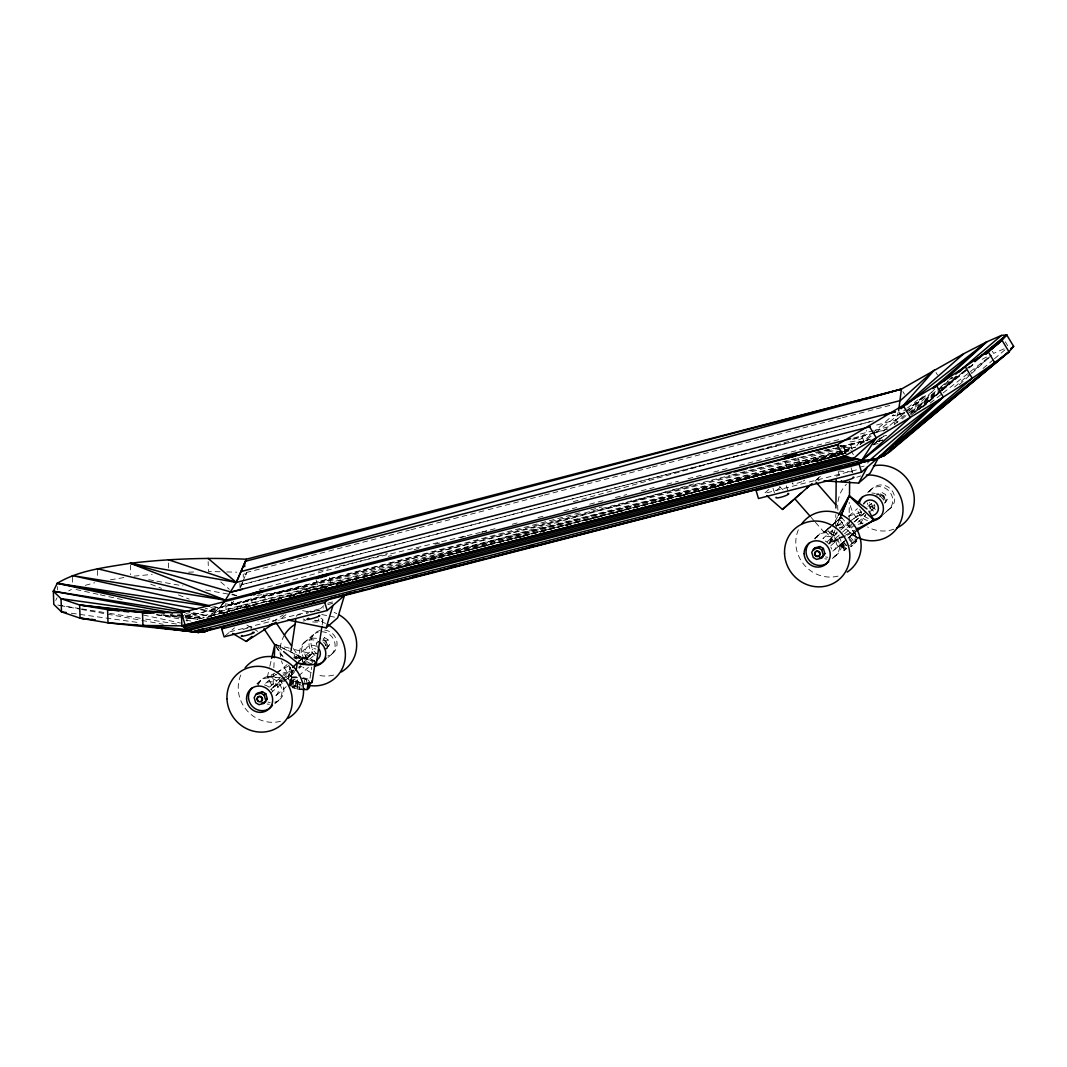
<?xml version="1.0" encoding="UTF-8"?>
<svg xmlns="http://www.w3.org/2000/svg" width="1067" height="1067" viewBox="0 0 1067 1067"><rect width="100%" height="100%" fill="white"/><g stroke="black" fill="none" stroke-linecap="round" stroke-linejoin="round"><path stroke-width="0.75" stroke-dasharray="5 3.75" d="M835.661 526.191L835.794 514.627M849.159 522.977L848.919 526.658L858.668 537.795M849.172 521.323L849.212 502.344M285.729 679.652L273.005 687.508L273.579 674.264M273.859 667.635L274.219 659.366M288.197 678.639L289.904 667.355M289.064 685.854L290.037 679.412L292.291 677.452L297.933 677.398L296.959 683.84L291.318 683.894L292.291 677.452M289.917 685.454L292.358 669.262M290.184 684.881L292.331 670.69L288.65 665.168M290.277 686.108L290.904 678.865M292.531 684.147L293.518 677.572L292.078 677.852L297.64 677.665M291.238 686.801L292.238 680.226L291.264 679.519M290.037 679.412L293.438 681.32L292.465 687.762L301.508 689.615M292.758 687.495L293.745 680.919L292.238 680.226M301.774 689.562A5.388 1.334 8.6 0 1 293.705 687.281L293.905 686.001A5.388 1.334 8.6 0 1 301.814 685.921M294.719 688.148L295.692 681.693L291.251 679.666L291.184 678.292M296.973 688.682L297.946 682.24L295.692 681.693M302.268 662.14L302.921 657.886L311.644 653.884L290.851 648.563M299.4 689.095L300.12 684.267M303.748 685.307L304.722 678.865L302.454 678.319L310.377 681.146M305.949 684.347L306.696 679.372L308.19 680.199L307.469 685.041M308.19 680.199L309.523 681.56M310.03 678.225L311.724 667.022M322.141 624.995L322.888 620.06M845.838 535.847L829.579 543.41L833.327 525.524M284.622 678.679L273.005 687.508L267.35 677.092L269.498 667.769M269.844 666.208L271.285 659.993M894.226 423.946L898.187 412.369M240.649 587.157L243.423 580.635M844.357 535.687L829.579 543.41L835.114 529.832M835.728 528.325L840.036 517.775M839.249 535.034L829.579 543.41L834.674 531.139M837.208 525.004L840.383 517.335M231.832 594.746L236.714 595.626L237.968 592.732M240.475 586.93L242.342 582.569M242.969 581.115L246.717 572.419L301.454 558.201M55.724 600.468L57.018 597.827M852.813 523.083L840.463 533.98M317.459 647.416L316.312 643.588L318.033 640.387M326.675 648.256L329.45 644.735L327.916 639.626L324.648 637.706L319.647 638.986M326.102 649.323L329.45 644.735M884.316 503.184L887.077 499.663L885.543 494.555L882.289 492.634L877.287 493.914M885.343 502.85L887.077 499.663M233.726 601.108L227.031 612.058M837.608 516.735L833.66 523.897L839.276 519.029L842.33 518.069M860.202 523.99L865.844 514.134M856.814 445.833L866.657 430.508M829.579 543.41L838.529 529.472M191.126 613.258L209.172 616.139L214.734 612.325L223.883 602.495M223.603 602.775L219.402 607.83L219.562 612.778M914.246 412.422L934.892 388.855M304.028 662.514L311.644 653.884L298.36 660.846M288.557 677.905L294.332 671.89M301.254 664.688L311.644 653.884L303.201 661.233M273.005 687.508L283.422 676.905M284.582 675.718L290.357 669.836M876.474 441.378L881.262 436.91M894.439 424.613L907.617 412.329M908.817 411.208L927.983 393.323M902.269 418.984L932.865 391.042M959.38 384.68L970.396 374.624M971.61 373.503L991.203 355.631L970.957 372.917M815.428 522.323L824.111 532.26L826.045 530.566M825.271 531.246L838.395 546.584L844.357 541.396L843.45 542.196M846.038 548.865L841.61 543.797L840.476 544.583L844.997 549.758L827.152 529.605L828.912 528.058M838.395 546.584L843.504 541.929M858.295 538.141C853.893 537.021 855.481 529.579 852.826 533.98L857.254 539.048M854.467 532.54L852.12 534.394L856.641 539.569M854.187 541.729C859.695 537.715 853.267 546.237 850.586 546.651M908.591 410.942L928.037 393.443M859.989 444.245L871.165 434.389M872.406 433.295L893.519 414.703M841.183 517.348L839.542 518.789M839.662 545.477L841.916 543.53L846.344 548.585L844.09 550.545L839.662 545.477L844.611 541.142M840.569 544.69L841.076 544.05L845.597 549.225M844.09 550.545L846.331 548.571M923.088 406.967L938.12 393.776M939.373 392.683L964.408 370.716M965.662 369.609L969.423 366.314M830.313 526.831L825.565 531.006M838.142 520.016L841.076 517.455M851.346 535.101L852.826 533.98M841.169 544.157L842.103 543.143L846.624 548.318M854.36 532.646L851.439 535.207L855.867 540.275M814.988 481.097L821.15 475.695M829.713 527.391L830.619 526.605M832.42 525.031L838.742 519.456M829.179 527.818L831.326 525.938M832.22 525.204L839.822 518.549M855.12 531.953L848.919 537.368M841.916 543.53L855.361 531.753L853.333 533.34M852.386 543.316L847.958 538.248L853.107 533.713L857.561 538.782L849.692 545.637M851.693 543.89L857.548 538.768M851.026 546.277L852.026 545.41M853.64 543.983L856.868 541.156M256.907 683.774L261.308 679.946M303.161 643.521L314.432 633.718M276.033 674.211L264.949 683.854A8.069 7.656 49 0 1 276.726 684.827A8.069 7.656 49 0 1 274.846 696.431M277.26 673.13L287.116 664.568M294.492 658.139L306.816 647.429M316.312 643.588L317.913 642.187M324.648 637.706L323.034 639.106L326.302 641.027L327.836 646.135M269.498 687.041L290.504 668.769M299.16 661.233L312.751 649.416M326.302 641.027L327.916 639.626M271.191 689.122L281.461 680.146M282.675 679.105L293.852 669.529M270.858 692.976L294.332 672.543M299.28 668.249L301.748 666.101M302.988 665.021L316.579 653.191M325.915 645.068L325.595 645.348A2.694 2.547 49 0 0 322.914 640.907M276.433 695.204L286.276 686.628M291.198 682.346L297.36 676.985M298.587 675.918L308.443 667.342M274.806 703.767L280.434 698.872M327.929 657.539L333.571 652.631M825.791 530.819L829.539 527.538M837.382 520.643L840.929 517.535L840.142 518.242M827.525 529.299L831.073 526.204M845.224 549.572C836.648 544.49 843.277 538.622 847.251 547.798M853.747 542.089L855.987 540.142M225.27 635.865L234.5 627.849M286.023 614.659L278.7 620.42M320.447 608.683L323.901 605.669M298.427 661.78L302.921 657.886L275.713 644.375M292.932 670.209L292.091 670.943L288.463 665.501M298.48 667.902L300.721 665.955M768.854 489.486L764.239 493.488L859.242 469.187M776.736 490.3L782.511 485.285M820.39 476.309L815.775 480.31L819.069 480.523M826.618 530.086L824.111 532.26M828.312 528.605L827.152 529.605M839.662 528.498L848.398 522.003M814.494 538.528L818.896 534.714M867.671 492.461L872.072 488.646M832.807 529.966L822.95 538.515A8.069 7.656 49.1 0 1 834.727 539.489A8.069 7.656 49.1 0 1 832.847 551.092M837.728 525.698L843.89 520.363M848.825 516.095L857.455 508.626M875.674 495.315L880.675 494.034L882.289 492.634M827.085 541.809L839.462 531.099M840.689 530.032L861.723 511.813M867.911 506.452L870.379 504.304M854.04 522.016L863.883 513.48M870.032 508.159L872.299 506.198M885.463 501.05L883.943 495.942L885.543 494.555M854.96 521.416L867.058 510.946M830.913 545.597L843.29 534.887M844.517 533.807L865.55 515.588M870.499 511.306L874.206 508.092M834.421 549.865L846.745 539.195M847.972 538.128L855.374 531.713M832.38 558.521L838.022 553.64M883.089 514.587L891.198 507.559M883.316 431.095L904.789 412.636M906.056 411.555L923.742 396.35M876.607 424.999L895.973 419.985L904.789 412.395M906.056 411.302L923.702 396.124M954.578 387.014L969.703 373.997M911.485 411.782L939.36 388.121M940.627 387.054L948.23 380.599M949.497 379.519L952.031 377.371M983.04 368.448L993.177 359.846M994.444 358.765L1005.861 349.082M873.006 444.832L881.862 437.337M910.951 412.742L952.671 377.438M911.098 415.303L937.88 392.789M939.147 391.722L958.273 375.637M918.434 409.568L939.894 391.536M941.147 390.482L965.128 370.329M922.288 407.141L967.862 368.955M969.129 367.888L974.198 363.647M918.954 409.475L940.694 391.376M941.961 390.322L967.529 369.035M968.809 367.968L973.931 363.714M915.033 412.355L940.627 391.162M941.908 390.109L967.502 368.915M968.783 367.862L973.891 363.62M910.444 413.289L937.4 391.336M938.68 390.282L956.659 375.651M873.059 444.872L885.957 434.349M910.458 414.356L940.134 390.162M941.414 389.108L956.899 376.478M930.171 403.086L941.828 393.95M943.121 392.936L969.036 372.663M970.33 371.649L991.056 355.418M860.269 444.539L874.7 433.349M876.02 432.322L906.19 408.914M907.51 407.901L918.007 399.752M285.916 677.705L296.239 669.849M298.987 666.702L300.347 665.768M272.645 621.768L283.475 614.765M849.825 521.136L862.589 513.36M293.612 670.169L282.955 673.09M280.394 677.585L267.35 677.092L274.726 673.224M276.206 672.45L289.504 665.488M845.838 534.927L854.694 530.299M982.16 359.299L990.776 354.871M68.648 590.891L71.396 589.477M291.158 678.425L292.078 677.852M847.305 535.167L854.694 531.726M1003.967 348.869L993.644 353.39L992.11 350.83M848.425 516.148L862.163 511.827M352.243 580.155L693.697 483.938M852.4 439.217L871.632 433.789M873.233 433.335L884.463 430.174M259.161 589.371L387.374 553.573M573.286 501.663L802.464 437.683M680.746 496.208L842.903 451.181M844.504 450.727L852.533 448.5M876.607 441.818L879.822 440.924M712.329 488.086L842.196 452.168M843.797 451.714L850.212 449.941M816.535 461.344L839.022 455.129M85.307 585.343L94.71 582.755M796.342 466.973L802.784 465.239M817.282 461.371L838.209 455.782M579.488 512.84L186.885 616.379L170.44 614.859M590.758 509.866L602.015 506.892M321.901 588.224L328.276 586.543M337.852 584.022L347.429 581.502L336.158 584.383M303.068 557.788L327.209 551.519M328.823 551.092L378.718 538.141M380.332 537.715L409.315 530.192M410.915 529.779L435.069 523.51M436.67 523.083L486.579 510.133M488.193 509.706L542.916 495.501M544.53 495.075L568.671 488.806M570.285 488.393L650.777 467.493M652.377 467.066L676.531 460.797M678.132 460.384L758.624 439.484M760.237 439.057L784.378 432.789M785.992 432.375L840.716 418.157M842.33 417.744L866.471 411.475M868.085 411.048L892.239 404.78M241.836 584.596L873.526 420.811L241.809 584.676M904.149 412.876L892.866 415.797L907.377 412.035M388.215 556.374L391.442 555.547M413.996 549.705L418.838 548.451M434.949 544.277L441.405 542.596M460.744 537.595L468.8 535.501M481.697 532.166L496.195 528.405M512.307 524.23L518.762 522.563M538.101 517.548L546.157 515.454M563.883 510.866L576.78 507.532M589.678 504.184L604.175 500.423M615.459 497.502L626.742 494.581M641.254 490.82L654.138 487.486M667.035 484.138L678.319 481.217M687.988 478.71L704.1 474.535M713.77 472.041L729.895 467.866M739.564 465.359L763.732 459.09M765.346 458.677L789.527 452.408M791.127 451.995L815.308 445.726M816.922 445.312L841.089 439.044M860.429 434.042L873.326 430.695M874.94 430.281L891.052 426.106M853.813 437.91L874.753 432.495M876.367 432.082L887.637 429.161M839.956 447.78L231.486 605.229L226.697 603.855M841.57 447.366L867.391 440.684M519.282 537.661L524.11 536.421M540.222 532.26L546.664 530.592M565.99 525.591L574.046 523.51M586.93 520.176L601.428 516.441M612.698 513.52L623.982 510.613M633.638 508.105L670.69 498.542M680.346 496.035L725.453 484.378M727.067 483.965L838.195 455.249M220.255 607.016L730.055 475.415M731.669 475.002L839.756 447.1M841.37 446.686L870.405 439.191M200.116 609.63L214.734 612.325L855.587 447.1L209.172 616.139L191.393 612.298M185.885 617.9L192.407 618.58L842.13 451.928M843.744 451.514L850.186 449.861M842.597 452.675L209.172 616.139L838.222 455.222M844.197 452.248L849.039 451.008M873.219 444.766L878.048 443.512M199.596 618.873L845.344 453.022M231.446 602.588L244.383 607.87L250.838 606.216M271.805 600.814L281.488 598.334L274.979 600.041M289.557 596.253L297.626 594.186M305.695 592.105L328.276 586.303M336.345 584.223L344.414 582.155M352.483 580.075L375.064 574.273M383.133 572.192L394.43 569.285M396.044 568.871L415.396 563.896M417.01 563.483L421.852 562.229M429.921 560.162L442.832 556.841M450.888 554.76L489.62 544.81M497.675 542.73L839.716 454.782L497.529 542.863M206.798 617.646L213.24 615.979M222.91 613.498L234.18 610.604M243.85 608.11L259.948 603.975M269.618 601.481L280.901 598.587M290.557 596.106L306.669 591.958M316.339 589.477L327.609 586.57M337.279 584.089L374.864 574.446M382.933 572.365L421.678 562.389M430.708 560.055L496.755 543.076M841.463 448.687L186.885 616.379L184.151 614.512M843.063 448.273L846.291 447.446L852.146 448.233M779.163 470.494L838.742 455.249M244.383 607.87L250.825 606.229M268.537 601.695L273.365 600.454M289.464 596.333L297.52 594.279M305.562 592.212L312.004 590.571M321.674 588.09L328.116 586.45M229.885 631.851L323.568 607.883M869.792 506.838L874.793 505.558M323.968 648.883L327.716 647.922M852.04 525.858L848.278 527.005A6.722 1.454 0.7 0 1 839.142 527.471M858.295 524.257L866.097 522.256M267.35 677.092L276.713 674.691M842.797 453.475L231.486 605.229L231.379 601.935M318.473 571.152L328.183 568.831M339.519 566.124L480.363 532.46M481.977 532.073L488.459 530.526M815.481 452.381L833.287 448.127M839.769 446.58L868.898 439.617M883.476 436.136L886.717 435.363M110.368 579.821L124.466 577.487M256.96 595.426L344.148 582.008M134.042 576.127L152.194 574.419M188.579 572.179L196.875 571.899M220.109 571.779L208.478 571.485L208.145 561.602M226.764 571.939L236.741 572.179M838.849 471.04L855.334 472.121M156.516 614.805L179.363 617.206M170.52 614.872L183.751 616.313M185.391 616.486L201.916 618.286M161.357 614.845L183.191 617.5M184.831 617.7L197.982 619.287L185.965 617.766M163.424 614.925L179.523 616.966M177.362 614.832L201.93 618.246L183.977 614.912M71.316 613.218L140.124 622.781M212.853 606.843L219.402 607.83L214.547 606.776M178.883 614.832L203.464 618.54M80.038 608.617L57.071 604.949L79.918 609.15M81.679 608.884L107.914 613.072M109.554 613.338L144.005 618.847M145.645 619.1L176.802 624.088M201.663 609.497L226.137 613.432L205.291 608.31M297.946 682.24L300.374 682.653M148.673 579.688L155.195 580.875M156.822 581.168L182.91 585.89M205.744 590.024L230.192 594.452M81.545 609.457L163.198 624.262M156.716 614.739L179.456 618.927M185.951 620.127L192.447 621.327M839.956 445.553L852.013 448.007M302.548 610.604L310.55 612.245M321.741 614.525L334.531 617.139M293.438 681.32L302.481 683.16M296.959 683.84L299.974 684.454M143.338 615.019L180.51 623.048M76.01 589.491L98.631 594.452M100.245 594.799L122.878 599.761M185.898 613.578L203.677 617.473M302.481 678.185L306.682 679.506M289.25 648.149L274.846 644.468L283.128 656.885M840.076 445.779L846.291 447.446M232.072 594.079L236.714 595.626M150.74 584.196L161.517 588.37M178.442 594.933L189.206 599.107M210.759 607.456L224.603 612.831M192.407 618.58L186.885 616.379L187.045 621.314M302.921 657.886L274.846 644.468L282.342 650.563M880.675 494.034L883.943 495.942M246.864 625.022L252.305 628.21M253.666 628.997L257.747 631.384M220.749 581.982L229.352 589.331M779.43 486.672L783.085 489.873M841.303 517.228L858.895 537.608M839.276 519.029L844.144 524.604M849.772 536.661L854.2 541.729M848.625 537.635L853.053 542.69M843.597 542.036L847.145 546.077M811.08 517.362L814.334 521.083M293.318 648.549L302.388 662.154M275.766 646.442L282.115 655.965M1005.314 341.813L1007.621 345.655M936.012 372.463L937.56 375.024M902.935 391.656L904.483 394.203M899.401 412.115L903.256 418.517M895.973 419.985L897.507 422.545M850.799 450.394L853.88 455.516M843.21 446.62L846.291 451.728M862.616 437.617L864.097 442.365M852.213 449.447L849.745 441.525A6.722 1.12 -17.3 0 0 857.415 440.351A6.722 1.12 -17.3 0 0 862.189 437.337A6.722 1.12 -17.3 0 0 852.866 439.564M798.023 457.556L800.49 465.479M785.165 461.478L787.126 467.813M786.339 485.778L787.806 490.527M772.975 488.112L774.455 492.861M871.526 503.651L873.059 508.759M851.119 467.773L853.04 474.148M838.222 471.574L839.182 474.775M329.41 577.594L332.21 586.943M316.045 579.848L318.379 587.637M263.829 594.386L266.63 603.722M250.932 598.187L253.733 607.523M245.903 574.473L246.717 572.419L245.077 576.527L244.97 573.232M243.209 574.033L243.316 577.327M239.915 583.449L240.075 588.397M225.804 603.535L226.084 611.778M214.734 612.325L214.84 615.619M168.359 562.976L168.519 567.924M130.347 564.896L130.681 574.793M97.457 570.365L97.671 576.954M72.383 577.247L72.556 582.182M57.338 586.61L57.445 589.918M844.397 451.701A6.722 0.907 -16.7 0 1 846.131 452.115M845.504 452.528A6.722 0.907 -16.7 0 1 844.49 453.022M839.942 454.649A6.722 0.907 -16.7 0 1 833.5 455.716A6.722 0.907 -16.7 0 1 838.155 453.302M804.718 480.097A6.722 1.12 -17.3 0 1 803.118 481.11M801.797 481.697A6.722 1.12 -17.3 0 1 792.301 483.885M792.234 483.298A6.722 1.12 -17.3 0 1 792.848 482.817M864.177 466.052A6.722 1.12 -17.3 0 1 860.949 466.879M867.164 462.945A6.722 1.12 -17.3 0 1 868.511 462.718M301.387 592.358A6.722 0.907 -16.7 0 1 303.642 590.131A6.722 0.907 -16.7 0 1 312.338 588.531A6.722 0.907 -16.7 0 1 302.735 592.118M836.435 476.269A6.722 1.454 0.7 0 1 839.489 475.402M836.501 525.471A6.722 1.454 0.7 0 1 843.997 524.831A6.722 1.454 0.7 0 1 849.119 526.284M893.893 529.219A33.637 31.903 49.1 0 1 867.604 527.031M862.696 523.884A33.637 31.903 49.1 0 1 849.705 503.291M857.615 537.461A33.637 31.903 49.1 0 1 839.582 517.242M837.942 510.199A33.637 31.903 49.1 0 1 846.451 484.218M856.788 477.269A33.637 31.903 49.1 0 1 860.789 475.949M867.431 520.536A13.458 12.764 49.1 0 1 857.308 507.652M870.098 491.34A13.458 12.764 49.1 0 1 891.719 490.26A13.458 12.764 49.1 0 1 885.477 510.88M875.514 509.399A13.458 12.764 49.1 0 1 869.525 502.397M873.58 511.066A13.458 12.764 49.1 0 1 867.218 502.97M868.738 492.047A13.458 12.764 49.1 0 1 889.011 491.047A13.458 12.764 49.1 0 1 886.637 511.28M868.271 518.495A13.458 12.764 49.1 0 1 859.802 509.399M871.832 493.034A13.458 12.764 49.1 0 1 875.22 493.541M876.314 493.901A13.458 12.764 49.1 0 1 878.421 494.915M879.395 495.541A13.458 12.764 49.1 0 1 883.369 499.809M879.728 496.208A2.694 2.547 49.1 0 1 883.423 496.275A2.694 2.547 49.1 0 1 883.556 499.996L883.236 500.276A2.694 2.547 49.1 0 0 879.928 496.075M874.073 504.371A2.694 2.547 49.1 0 1 873.273 508.692A2.694 2.547 49.1 0 1 869.685 505.931A2.694 2.547 49.1 0 1 873.513 503.944M825.244 540.982A13.458 12.764 49.1 0 1 830.193 545.877M830.753 546.904A13.458 12.764 49.1 0 1 831.606 549.078M826.992 559.015A13.458 12.764 49.1 0 1 824.724 558.775M814.988 539.075A13.458 12.764 49.1 0 1 835.434 536.701A13.458 12.764 49.1 0 1 833.46 557.361M816.922 537.408A13.458 12.764 49.1 0 1 838.542 536.341A13.458 12.764 49.1 0 1 832.3 556.947M827.792 557.267A13.458 12.764 49.1 0 1 825.538 556.827M838.035 576.1A33.637 31.903 49.1 0 1 804.211 564.91A33.637 31.903 49.1 0 1 798.383 529.765M238.715 608.523A6.722 0.907 -16.7 0 1 235.354 607.99A6.722 0.907 -16.7 0 1 246.157 605.016A6.722 0.907 -16.7 0 1 240.395 608.07M269.404 704.247A13.458 12.764 49 0 1 267.137 704.007M257.4 684.32A13.458 12.764 49 0 1 277.833 681.933A13.458 12.764 49 0 1 275.873 702.593M270.725 689.255A2.694 2.547 49 0 1 271.151 689.816M316.045 653.604A2.694 2.547 49 0 1 312.057 651.257A2.694 2.547 49 0 1 315.885 649.043M280.461 721.332A33.637 31.903 49 0 1 246.624 710.142A33.637 31.903 49 0 1 240.795 675.011M264.456 684.881A13.458 12.764 49 0 1 272.605 691.136M258.134 685.788A13.458 12.764 49 0 1 279.767 680.253A13.458 12.764 49 0 1 274.699 702.179M270.204 702.499A13.458 12.764 49 0 1 267.95 702.059M293.545 657.245A13.458 3.321 8.6 0 1 314.538 660.833M294.492 657.619A12.137 2.988 8.6 0 1 314.672 661.74M300.414 683.333A12.137 2.988 8.6 0 1 288.33 679.052A12.137 2.988 8.6 0 1 296.893 676.905M303.108 677.758A12.137 2.988 8.6 0 1 308.55 679.279M300.387 682.52A9.416 2.321 8.6 0 1 293.745 680.919M320.98 618.126A13.458 3.321 8.6 0 1 309.803 621.621M296.266 616.406A13.458 3.321 8.6 0 1 302.721 614.392M318.54 618.86A9.416 2.321 8.6 0 1 314.378 620.927M305.055 619.647A9.416 2.321 8.6 0 1 303.095 619.007M294.972 658.646A9.416 2.321 8.6 0 1 306.536 659.233A9.416 2.321 8.6 0 1 312.164 662.794M332.651 603.202A6.722 0.707 -16.2 0 1 327.742 604.669M327.742 603.255A6.722 0.707 -16.2 0 1 332.637 601.921M333.584 675.091A33.637 31.903 49 0 1 316.686 674.811M311.271 672.757A33.637 31.903 49 0 1 302.815 667.062M296.319 659.153A33.637 31.903 49 0 1 293.225 652.537M311.737 612.071A33.637 31.903 49 0 1 314.418 611.258M315.779 610.938A33.637 31.903 49 0 1 319.993 610.351M334.051 612.445A33.637 31.903 49 0 1 336.745 613.592M269.858 618.753A6.722 0.92 -16.7 0 1 267.524 619.807M265.976 620.354A6.722 0.92 -16.7 0 1 258.001 621.541M324.675 630.09A13.458 12.764 49 0 1 336.972 642.241A13.458 12.764 49 0 1 327.836 655.938M317.886 654.471A13.458 12.764 49 0 1 310.99 641.24A13.458 12.764 49 0 1 320.167 630.41M314.965 655.511A13.458 12.764 49 0 1 309.123 642.361A13.458 12.764 49 0 1 318.233 632.091M321.594 631.704A13.458 12.764 49 0 1 334.558 641.667A13.458 12.764 49 0 1 329.009 656.365M311.737 663.954A13.458 12.764 49 0 1 301.934 647.682A13.458 12.764 49 0 1 317.593 638.653M323.568 642.147A13.458 12.764 49 0 1 327.156 648.109M306.616 664.274A13.458 12.764 49 0 1 303.828 662.14M303.028 661.273A13.458 12.764 49 0 1 302.428 644.361A13.458 12.764 49 0 1 318.86 641.694M322.621 640.88A2.694 2.547 49 0 1 326.222 641.894A2.694 2.547 49 0 1 325.395 645.482M300 682.573A33.637 31.903 49 0 1 281.501 660.98M280.528 656.738A33.637 31.903 49 0 1 283.875 636.065M303.148 621.061A33.637 31.903 49 0 1 305.896 620.487M314.405 620.26A33.637 31.903 49 0 1 325.475 623.395M293.705 687.281A5.388 1.334 8.6 0 1 301.614 687.215M301.974 688.268A5.388 1.334 8.6 0 1 293.905 686.001M314.845 660.766A8.069 7.656 49 0 1 304.749 651.937A8.069 7.656 49 0 1 316.219 646.322M251.865 627.956A6.722 0.707 -16.2 0 1 250.838 628.41M243.023 629.477A6.722 0.707 -16.2 0 1 251.865 627.223M310.164 612.178A6.722 0.707 -16.2 0 1 318.086 610.817M306.242 613.645A6.722 0.707 -16.2 0 1 308.603 612.698M883.036 440.031L876.581 441.711L883.036 440.031M846.171 453.115L841.329 454.355L846.144 453.128M771.388 472.281A6.722 1.12 -17.3 0 0 780.924 468.36A6.722 1.12 -17.3 0 0 771.174 470.307A6.722 1.12 -17.3 0 0 771.388 472.281"/><path stroke-width="1.5" d="M835.874 508.025L836.208 479.95M849.465 496.555L849.639 481.697M274.286 657.712L274.846 644.468L271.632 658.446M291.051 650.897L295.759 619.7M296.239 669.849L297.306 662.767L283.582 651.577M304.362 688.748A5.388 1.334 8.6 0 1 302.868 689.495L307.149 689.562L308.123 683.107M308.27 688.575L309.243 682.133M308.79 686.401L309.283 683.173M310.137 682.76L309.403 687.601L307.149 689.562M312.204 681.933L315.125 662.58M316.432 662.767L321.901 626.636M898.627 410.835L901.402 389.095L963.741 353.71L986.708 341.88L1001.46 335.425L1006.714 334.891L1013.65 346.388L1008.982 351.817L889.971 451.541L884.063 455.662L877.421 458.477L204.01 631.651L198.422 632.478L169.973 629.01M287.81 619.98L326.195 627.836L332.931 605.482M840.649 516.268L848.638 496.662L838.395 515.294M841.023 515.801L849.279 495.862L866.991 508.972M223.883 602.495L236.274 582.435L246.277 559.228L901.402 389.095L864.497 399.431M850.599 438.737L225.697 600.241L130.294 563.256L236.274 582.435L246.277 559.228C207.572 557.427 168.786 558.761 130.294 563.256C105.46 567.537 79.238 569.991 57.218 583.316L53.35 591.238L53.79 604.415L61.486 611.858L80.078 618.166L108.02 622.848L192.847 631.771L861.963 460.13L870.032 459.97L877.421 458.477L884.983 455.022L1008.982 351.817L1002.046 340.306L1006.714 334.891L974.624 361.019M255.893 694.47L254.159 697.658L255.693 702.766L258.961 704.687L263.949 703.406L267.297 698.805L265.763 693.697L262.495 691.789L257.507 693.07L255.893 694.47L260.882 693.19L262.495 691.789M263.949 703.406L267.297 698.805M813.467 549.198L811.747 552.399L813.281 557.508L816.535 559.415L821.537 558.134L824.884 553.546L823.351 548.438L820.083 546.531L815.081 547.798L813.467 549.198L818.469 547.918L820.083 546.531M813.934 549.932L815.081 547.798M824.017 480.844L858.628 483.084L867.298 467.133M821.537 558.134L824.884 553.546M868.965 511.2L873.9 520.269L856.174 531.046L857.788 528.218M184.564 612.218L53.35 591.238L61.046 598.667L79.638 604.989L107.58 609.657L108.02 622.848L142.938 625.475L181.87 625.849L843.877 456.449L861.963 460.13L876.274 437.843C921.381 410.595 967.195 384.053 1008.982 351.817L896.373 445.059M223.603 602.775L225.697 600.241L97.404 568.711M900.801 408.354L934.479 369.902L900.441 400.525L241.369 571.485L901.402 389.095L245.463 561.282M889.971 451.541L894.293 446.953M292.678 667.475L297.306 662.767A12.137 2.988 8.6 0 0 303.335 663.994M933.972 387.734L987.855 351.23L1002.046 340.306L985.588 354.097M488.673 557.934L877.421 458.477L943.308 397.004L936.373 385.494L836.941 444.939L750.048 467.853M853.173 458.93L876.274 437.843L869.338 426.333M943.882 380.986L986.708 341.88L906.403 404.753M794.968 498.556L801.677 492.674M900.961 408.127L903.442 405.94L910.378 417.45L861.963 460.13L852.92 458.29M901.135 408.648L963.741 353.71M806.905 488.099L809.413 485.912M766.68 495.622L782.484 509.452L812.067 483.551M232.606 633.451L246.21 641.427L251.985 636.412M326.195 627.836L337.732 617.793L344.468 595.453L327.169 610.497L224.123 636.866L221.723 628.89L225.364 625.715M265.683 700.205L264.149 695.097L265.763 693.697M221.723 628.89L324.768 602.522L328.423 599.347M858.628 483.084L870.179 473.081L878.835 457.116L861.522 472.147L758.477 498.516L756.076 490.54L758.517 488.419M756.076 490.54L859.135 464.158L862.776 460.997M782.484 509.452L794.021 499.449M823.271 554.947L821.737 549.838L823.351 548.438M933.838 387.668L936.373 385.494L932.438 388.548M933.785 387.441L986.708 341.88M955.832 374.144L1001.46 335.425M958.993 372.076L965.315 366.728L972.25 378.238L877.421 458.477L845.024 466.172M974.851 361.7L1006.714 334.891M987.855 351.23L985.321 353.35L987.855 351.23L994.777 362.74L884.983 455.022M896.36 445.046L920.581 424.666M1011.103 348.536L1013.65 346.388L1011.089 348.482M877.421 458.477L994.777 362.74M861.963 460.13L943.308 397.004L870.032 459.97L198.422 632.478L142.938 625.475L142.498 612.298L107.58 609.657L118.997 610.857M209.639 629.557L210.506 628.93L204.09 632.104L207.291 630.637M209.612 629.33L210.532 628.703M272.232 623.568L269.418 625.489M246.21 641.427L275.993 622.168M876.274 437.843L843.877 456.449L181.87 625.849L181.43 612.658L836.941 444.939L838.502 445.352M856.174 529.525L873.9 520.269L849.279 495.862M208.212 629.917L204.01 631.651L200.703 631.291M856.468 401.672L861.282 400.325M884.21 414.863L895.426 411.729M204.064 628.663L192.847 631.771L187.325 629.557L181.87 625.849M198.422 632.478L211.266 628.916M725.92 474.215L730.735 472.948M733.963 472.094L746.833 468.706M168.253 559.682L236.274 582.435L895.4 411.675M130.294 563.256L231.046 592.038L870.152 426.667M346.762 594.012L351.603 592.772M375.797 586.543L380.639 585.29M383.867 584.463L388.708 583.209M412.916 576.98L417.757 575.74M450.021 567.431L454.862 566.177M529.085 547.064L533.927 545.824M711.422 500.116L716.264 498.876M183.697 627.089L847.011 457.29M850.132 458.116L185.525 628.33L189.192 630.317L856.201 459.343M853.227 458.943L187.325 629.557L142.938 625.475M330.583 598.374L335.425 597.147M338.652 596.32L356.391 591.772M359.619 590.958L364.461 589.718M372.53 587.65L385.427 584.343M388.655 583.529L406.407 578.981M409.621 578.154L435.429 571.552M438.657 570.725L448.34 568.258M451.568 567.431L485.445 558.761M819.403 557.694L823.15 556.747M261.815 702.966L265.563 702.006M231.046 592.038L242.382 589.331M832.06 469.253L841.783 466.946M147.326 612.898L142.498 612.298L181.43 612.658L185.138 625.035M142.498 612.298L150.714 613.045M123.892 611.378L128.787 611.898M94.883 619.954L80.078 618.166L79.638 604.989L154.008 613.072M80.078 618.166L88.348 619.073M91.655 619.434L94.95 619.794M79.638 604.989L146.646 613.072M134.015 624.675L137.603 625.129M142.538 625.715L147.473 626.316M151.994 626.849L157.329 627.503M160.624 627.903L167.186 628.703M164.251 613.005L61.046 598.667L61.486 611.858L66.394 612.538M200.743 631.197L204.01 631.651L200.743 631.064M189.766 611.951L57.218 583.316L209.572 606.349M225.697 600.241L72.329 575.593L209.706 605.709M53.35 591.238L172.547 612.845M57.218 583.316L196.875 609.03M849.906 457.676L843.877 456.449L836.941 444.939M818.469 547.918L821.737 549.838M260.882 693.19L264.149 695.097M208.038 558.308L236.274 582.435M816.095 482.271L835.648 504.638M794.782 498.716L810 516.108M276.086 622.688L291.504 645.828M263.976 628.743L274.859 645.082M844.731 455.702L845.437 456.863M859.135 464.158L861.522 472.147M324.768 602.522L327.169 610.497M244.636 563.336L244.743 566.63M786.139 458.543A6.722 1.12 -17.3 0 1 786.819 456.543A6.722 1.12 -17.3 0 1 796.382 454.102A6.722 1.12 -17.3 0 1 792.394 456.943M789.06 457.956A6.722 1.12 -17.3 0 1 787.499 458.317M853.107 477.136A6.722 0.907 -16.7 0 1 848.452 479.923A6.722 0.907 -16.7 0 1 841.303 480.844M787.873 493.394A6.722 1.12 -17.3 0 1 783.325 496.528A6.722 1.12 -17.3 0 1 776.122 497.249M318.846 578.154A6.722 0.907 -16.7 0 1 317.419 577.074A6.722 0.907 -16.7 0 1 327.582 574.273A6.722 0.907 -16.7 0 1 323.754 576.807M322.087 577.327A6.722 0.907 -16.7 0 1 320.407 577.78M314.245 602.121A6.722 0.907 -16.7 0 1 312.924 602.668M306.469 604.562A6.722 0.907 -16.7 0 1 305.122 604.816M244.13 620.514A6.722 0.907 -16.7 0 1 242.449 620.981M239.555 621.594A6.722 0.907 -16.7 0 1 238.515 621.701M873.42 465.866A33.637 31.903 49.1 0 1 912.165 488.032A33.637 31.903 49.1 0 1 896.507 528.152M866.364 475.055A33.637 31.903 49.1 0 1 902.802 513.427A33.637 31.903 49.1 0 1 858.948 538.061M857.935 503.171A13.458 12.764 49.1 0 1 872.539 495.035A13.458 12.764 49.1 0 1 883.423 508.866A13.458 12.764 49.1 0 1 871.966 521.003M881.862 515.668A13.458 12.764 49.1 0 1 872.766 519.362M859.562 502.584A13.458 12.764 49.1 0 1 862.736 496.742M814.961 552.946A2.694 2.547 49.1 0 1 817.869 551.079A2.694 2.547 49.1 0 1 820.11 553.946A2.694 2.547 49.1 0 1 817.602 556.307M816.922 556.2A2.694 2.547 49.1 0 1 815.001 554.307M828.686 561.735A13.458 12.764 49.1 0 1 810.213 561.429A13.458 12.764 49.1 0 1 809.546 542.81M801.851 523.71A33.637 31.903 49.1 0 1 851.639 522.243A33.637 31.903 49.1 0 1 847.211 572.072M863.656 503.824A8.069 7.656 49.1 0 1 876.634 503.184A8.069 7.656 49.1 0 1 872.886 515.548M250.892 595.293A6.722 0.907 -16.7 0 1 252.692 593.492A6.722 0.907 -16.7 0 1 261.348 591.105A6.722 0.907 -16.7 0 1 261.055 592.478M259.721 593.025A6.722 0.907 -16.7 0 1 258.174 593.585M254.84 594.572A6.722 0.907 -16.7 0 1 253.279 594.933M318.913 615.526A6.722 0.707 -16.2 0 1 317.019 617.033A6.722 0.707 -16.2 0 1 308.363 619.38A6.722 0.707 -16.2 0 1 308.736 618.286M252.305 632.438A6.722 0.707 -16.2 0 1 252.692 633.331A6.722 0.707 -16.2 0 1 244.023 635.945A6.722 0.707 -16.2 0 1 242.142 635.505M258.694 701.192A2.694 2.547 49 0 1 258.014 697.044A2.694 2.547 49 0 1 262.135 697.658A2.694 2.547 49 0 1 260.695 701.486M245.117 667.835A33.637 31.903 49 0 1 295.119 668.676A33.637 31.903 49 0 1 288.21 718.171M272.498 705.26A13.458 12.764 49 0 1 253.506 707.474A13.458 12.764 49 0 1 251.972 688.068M311.764 664.261A12.137 2.988 8.6 0 1 306.429 664.314M315.925 661.82A13.458 3.321 8.6 0 1 311.417 664.741A13.458 3.321 8.6 0 1 296.666 662.954M339.306 614.952A33.637 31.903 49 0 1 341.347 671.943M328.036 624.769A33.637 31.903 49 0 1 343.801 664.754A33.637 31.903 49 0 1 308.216 685.281M284.569 634.852A33.637 31.903 49 0 1 295.399 624.222M326.209 658.072A13.458 12.764 49 0 1 315.138 664.461M311.737 681.079A12.137 2.988 8.6 0 1 303.508 683.654M318.86 641.694A13.458 12.764 49 0 1 325.582 656.045A13.458 12.764 49 0 1 314.338 666.115M319.193 649.269A8.069 7.656 49 0 1 316.712 660.006M1002.046 340.306L985.428 354.137L1002.046 340.306M884.063 455.662L879.221 456.916L884.063 455.662M784.538 553.4A33.637 31.903 49.1 0 0 834.514 582.715A33.637 31.903 49.1 0 0 832.487 525.724A33.637 31.903 49.1 0 0 784.538 553.4M814.574 553.906A2.694 2.547 49.1 0 0 818.562 556.254A2.694 2.547 49.1 0 0 818.402 551.692A2.694 2.547 49.1 0 0 814.574 553.906M804.131 553.733A13.458 12.764 49.1 0 0 824.111 565.457A13.458 12.764 49.1 0 0 823.311 542.663A13.458 12.764 49.1 0 0 804.131 553.733M256.987 699.165A2.694 2.547 49 0 0 260.988 701.512A2.694 2.547 49 0 0 260.828 696.951A2.694 2.547 49 0 0 256.987 699.165M246.544 698.992A13.458 12.764 49 0 0 266.537 710.715A13.458 12.764 49 0 0 265.723 687.922A13.458 12.764 49 0 0 246.544 698.992M226.964 698.672A33.637 31.903 49 0 0 276.94 727.974A33.637 31.903 49 0 0 274.899 670.996A33.637 31.903 49 0 0 226.964 698.672"/></g></svg>
